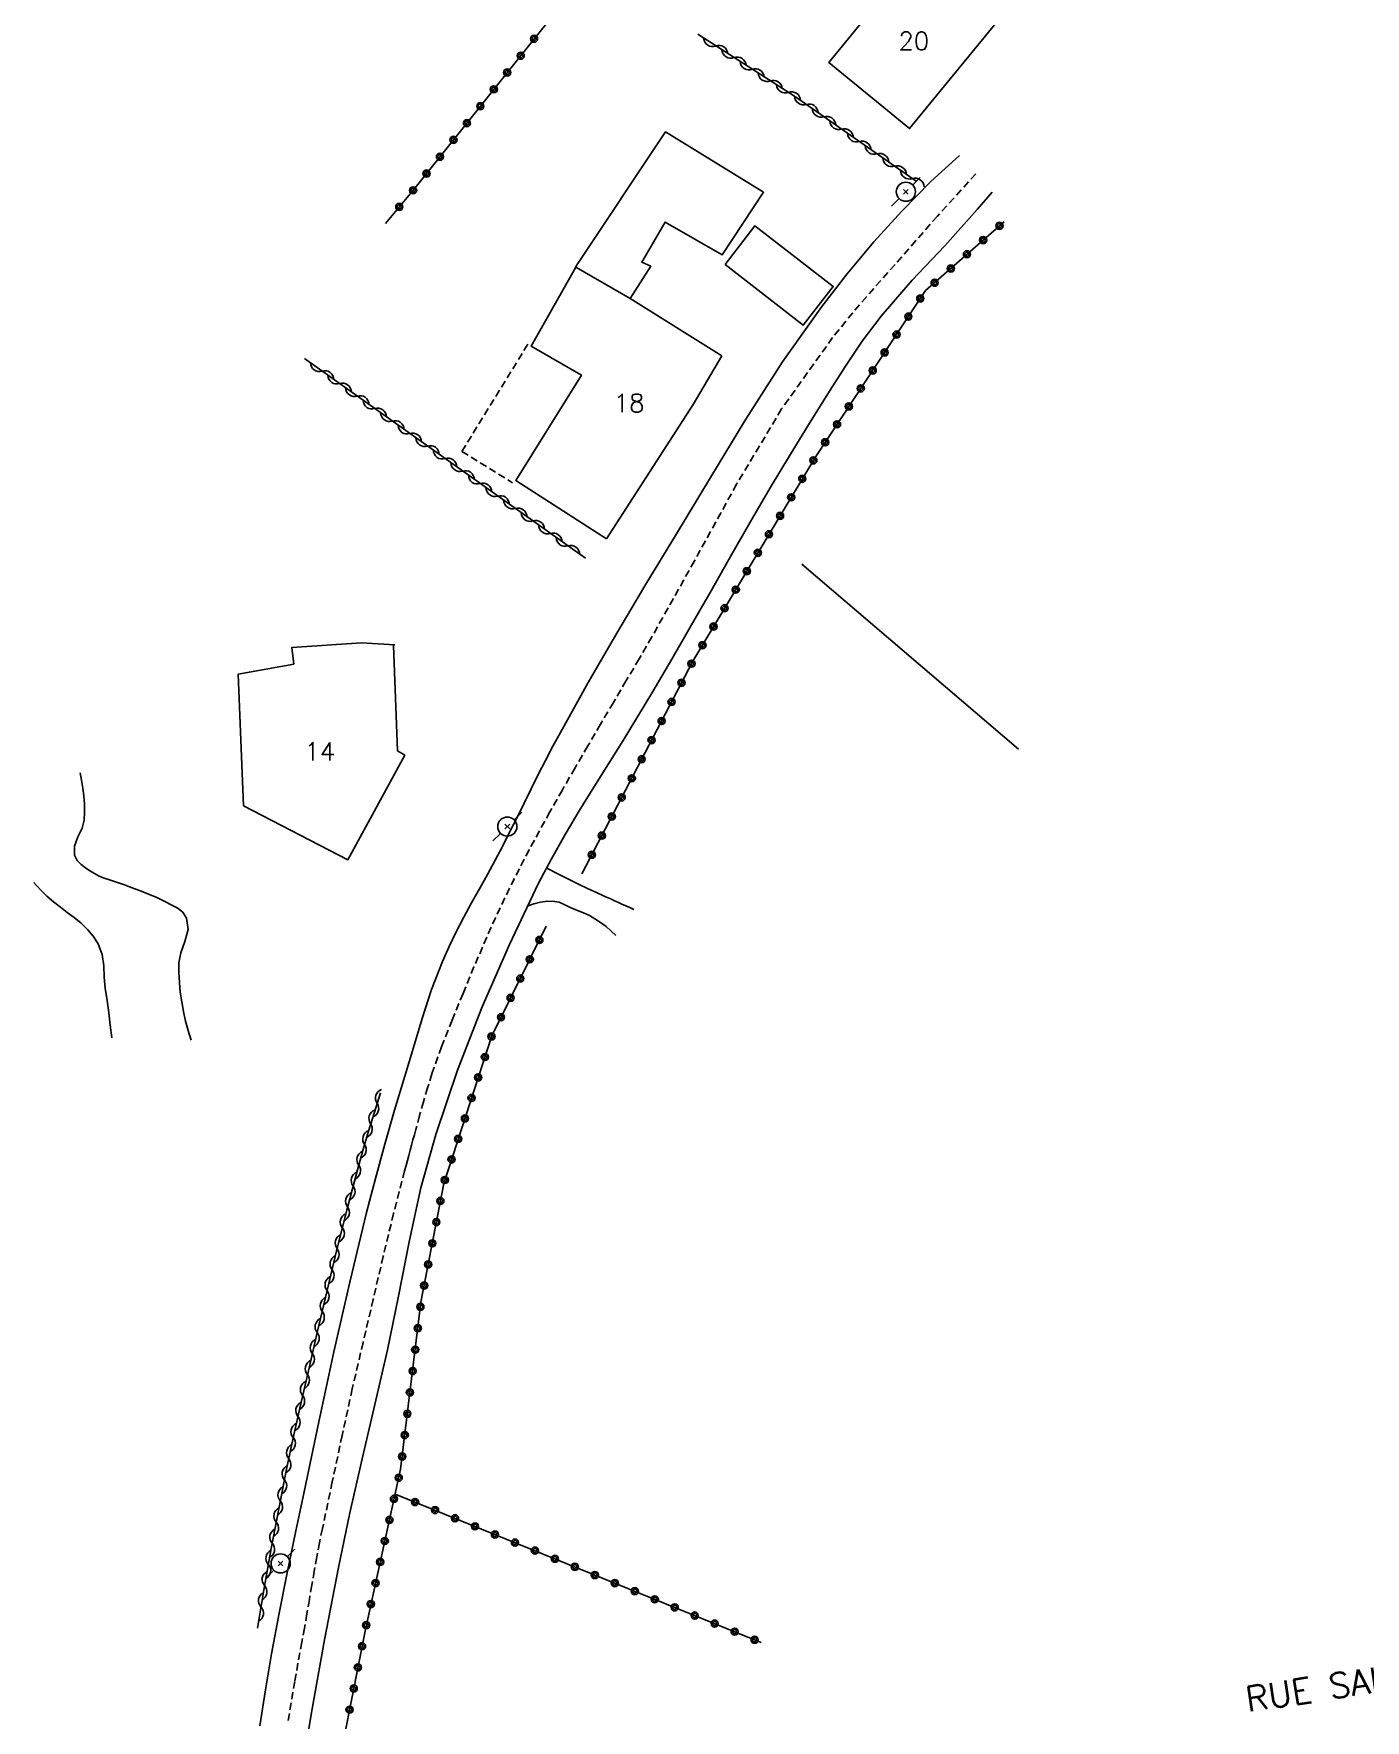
# Model space of a CAD drawing. Header units: millimetres. Extents: x 183000 to 184001, y 152999 to 154000.
# Drawn here: x 183627.9 to 183720.6, y 153331.5 to 153448.9 of the extents above; entities that cross this region are included whole.
import ezdxf
from ezdxf.enums import TextEntityAlignment as Align

# ---------------------------------------------------------------- set-up
doc = ezdxf.new("R2010")
doc.units = ezdxf.units.MM
doc.linetypes.add('DASHED', pattern=[0.75, 0.5, -0.25])
doc.layers.get('0').update_dxf_attribs({"linetype": 'CONTINUOUS'})
for name, color, linetype in [('W0001', 6, 'DASHED'), ('W0008', 7, 'CONTINUOUS'), ('W0071', 7, 'CONTINUOUS'), ('W0101', 7, 'CONTINUOUS'), ('W0104', 1, 'CONTINUOUS'), ('W0112', 1, 'DASHED'), ('W0211', 2, 'CONTINUOUS'), ('W0214', 2, 'CONTINUOUS'), ('W0300', 7, 'CONTINUOUS'), ('W0310', 3, 'CONTINUOUS'), ('W0322', 7, 'CONTINUOUS'), ('W0323', 7, 'CONTINUOUS'), ('W0473', 7, 'CONTINUOUS'), ('W0989', 7, 'CONTINUOUS'), ('W0991', 7, 'CONTINUOUS')]:
    doc.layers.add(name, color=color, linetype=linetype)
doc.styles.get("Standard").update_dxf_attribs({"font": 'romans.shx', "width": 0.85})

# ---------------------------------------------------------------- blocks, each defined once
blk = doc.blocks.new('T473')
for p, q in [((-0.166667, 0.166667), (0.166667, -0.166667)), ((-0.166667, -0.166667), (0.166667, 0.166667)), ((0.500001, 0.500001), (1.000002, 1.000002)), ((-1.000002, -1.000002), (-0.500001, -0.500001))]:
    blk.add_line(p, q)
blk.add_ellipse((0, 0), major_axis=(0.471405, 0.471405), ratio=1, start_param=5.4977871438, end_param=11.780972451)
blk = doc.blocks.new('t310o')
at = {"color": 0, "linetype": 'Continuous'}
for centre, start, end in [((-0.5, 0.38), 216.8699, 323.1304), ((0.5, -0.37), 36.8699, 143.1303)]:
    blk.add_arc(centre, 0.625, start, end, dxfattribs=at)
blk = doc.blocks.new('t323o')
at = {"color": 0, "linetype": 'Continuous'}
for radius in [0.25, 0.15]:
    blk.add_circle((0, 0), radius, dxfattribs=at)
blk = doc.blocks.new('t322o')
at = {"color": 0, "linetype": 'Continuous'}
for radius in [0.25, 0.15]:
    blk.add_circle((0, 0), radius, dxfattribs=at)

msp = doc.modelspace()

# ---------------------------------------------------------------- linework, layer by layer
at = {"layer": 'W0001'}
msp.add_lwpolyline([(183693.49, 153439.13), (183690.82, 153436.18), (183689.33, 153434.48), (183687.88, 153432.81), (183686.39, 153431.15), (183684.93, 153429.46), (183683.53, 153427.73), (183679.98, 153422.76), (183676.85, 153417.52), (183673.91, 153412.18), (183670.95, 153406.89), (183670.07, 153405.37), (183669.17, 153403.85), (183668.28, 153402.33), (183667.38, 153400.82), (183666.49, 153399.3), (183665.6, 153397.78), (183664.72, 153396.25), (183663.85, 153394.72), (183662.41, 153392.08), (183661.04, 153389.4), (183659.76, 153386.68), (183658.57, 153383.92), (183657.81, 153382.07), (183657.04, 153380.22), (183656.31, 153378.36), (183655.64, 153376.47), (183655.34, 153375.51), (183655.06, 153374.54), (183654.78, 153373.57), (183654.52, 153372.6), (183654.42, 153372.24), (183654.32, 153371.88), (183654.23, 153371.52), (183654.13, 153371.16), (183654.03, 153370.8), (183653.94, 153370.44), (183653.84, 153370.09), (183653.74, 153369.73), (183652.97, 153366.75), (183652.25, 153363.76), (183651.55, 153360.77), (183650.85, 153357.78), (183650.1, 153354.55), (183649.39, 153351.31), (183648.71, 153348.07), (183648.02, 153344.83), (183647.82, 153343.84), (183647.63, 153342.85), (183647.45, 153341.87), (183647.28, 153340.88), (183647.11, 153339.88), (183646.94, 153338.89), (183646.77, 153337.9), (183646.59, 153336.92), (183646.09, 153334.18), (183645.63, 153331.43)], dxfattribs=at)
at = {"layer": 'W0008'}
for points in [[(183692.36, 153440.4), (183690.37, 153438.59), (183688.34, 153436.53), (183686.4, 153434.39), (183684.55, 153432.17), (183682.78, 153429.89), (183680.05, 153426.03), (183677.49, 153422.04), (183675.04, 153418), (183672.59, 153413.95), (183670.53, 153410.56), (183668.5, 153407.15), (183666.51, 153403.72), (183664.58, 153400.25), (183664.05, 153399.28), (183663.54, 153398.29), (183663.04, 153397.31), (183662.55, 153396.31), (183662.06, 153395.32), (183661.57, 153394.33), (183661.07, 153393.34), (183660.57, 153392.35), (183660.04, 153391.35), (183659.5, 153390.35), (183658.95, 153389.36), (183658.4, 153388.38), (183657.86, 153387.38), (183657.34, 153386.37), (183656.84, 153385.35), (183656.38, 153384.31), (183655.62, 153382.35), (183654.96, 153380.34), (183654.35, 153378.32), (183653.75, 153376.31), (183653.04, 153373.95), (183652.36, 153371.58), (183651.71, 153369.2), (183651.09, 153366.82), (183649.92, 153361.98), (183648.82, 153357.12), (183647.77, 153352.25), (183646.74, 153347.38), (183646.14, 153344.56), (183645.56, 153341.75), (183645, 153338.93), (183644.47, 153336.1), (183644.05, 153333.6), (183643.66, 153331.09)], [(183646.43, 153326.96), (183647.25, 153332.02), (183648.17, 153337.07), (183649.14, 153342.11), (183649.93, 153345.91), (183650.79, 153349.69), (183651.67, 153353.47), (183652.54, 153357.26), (183653.32, 153361.01), (183654.06, 153364.78), (183654.88, 153368.54), (183655.91, 153372.25), (183657.43, 153376.73), (183659.15, 153381.14), (183661.03, 153385.48), (183663.07, 153389.74), (183663.96, 153391.45), (183664.91, 153393.13), (183665.89, 153394.79), (183666.9, 153396.43), (183667.92, 153398.06), (183668.95, 153399.68), (183669.96, 153401.32), (183670.95, 153402.97), (183672.34, 153405.34), (183673.71, 153407.73), (183675.07, 153410.11), (183676.43, 153412.5), (183677.8, 153414.89), (183679.19, 153417.26), (183680.6, 153419.62), (183682.04, 153421.96), (183683.2, 153423.81), (183684.37, 153425.66), (183685.59, 153427.47), (183686.92, 153429.21), (183689.07, 153431.72), (183691.33, 153434.12), (183693.6, 153436.64), (183694.63, 153437.86)]]:
    msp.add_lwpolyline(points, dxfattribs=at)
at = {"layer": 'W0071'}
for points in [[(183663.63, 153390.8), (183664.41, 153390.4), (183665.19, 153390.01), (183665.98, 153389.62), (183666.78, 153389.24), (183667, 153389.14), (183667.23, 153389.03), (183667.45, 153388.93), (183667.68, 153388.83), (183667.91, 153388.73), (183668.14, 153388.63), (183668.36, 153388.53), (183668.59, 153388.43), (183668.87, 153388.3), (183669.14, 153388.17), (183669.42, 153388.05), (183669.7, 153387.92)], [(183668.45, 153386.1), (183668.11, 153386.42), (183667.76, 153386.73), (183667.38, 153387.01), (183666.99, 153387.27), (183666.6, 153387.49), (183666.19, 153387.68), (183665.78, 153387.85), (183665.37, 153388.02), (183665.08, 153388.16), (183664.8, 153388.3), (183664.49, 153388.42), (183664.18, 153388.48), (183663.69, 153388.5), (183663.2, 153388.44), (183662.73, 153388.32), (183662.28, 153388.15)]]:
    msp.add_lwpolyline(points, dxfattribs=at)
at = {"layer": 'W0101'}
msp.add_lwpolyline([(183695.11, 153449.89), (183688.89, 153442.28), (183683.26, 153446.88), (183689.48, 153454.49), (183695.11, 153449.89)], close=True, dxfattribs=at)
for points in [[(183667.79, 153413.72), (183661.49, 153417.77), (183666.05, 153425.12), (183662.55, 153427.13), (183665.65, 153432.63)], [(183669.45, 153430.45), (183665.65, 153432.63)], [(183669.45, 153430.45), (183675.83, 153426.47)], [(183667.79, 153413.72), (183673.82, 153423.07), (183675.83, 153426.47)], [(183652.96, 153406.29), (183653.25, 153398.96), (183653.75, 153398.67), (183649.8, 153391.38), (183642.52, 153395.14), (183642.16, 153404.31), (183646.03, 153405), (183645.9, 153406.16), (183650.74, 153406.47), (183653.06, 153406.34)]]:
    msp.add_lwpolyline(points, dxfattribs=at)
at = {"layer": 'W0104'}
msp.add_lwpolyline([(183665.65, 153432.63), (183665.71, 153432.74), (183671.9, 153442.04), (183678.72, 153437.85), (183675.85, 153433.5), (183671.87, 153435.77), (183670.24, 153432.98), (183670.87, 153432.69), (183669.45, 153430.45)], dxfattribs=at)
msp.add_lwpolyline([(183676.04, 153432.82), (183681.49, 153428.6), (183683.57, 153431.29), (183678.12, 153435.51), (183676.04, 153432.82)], close=True, dxfattribs=at)
at = {"layer": 'W0112'}
msp.add_lwpolyline([(183662.31, 153427.26), (183657.73, 153419.8), (183661.26, 153417.62)], dxfattribs=at)
at = {"layer": 'W0211'}
msp.add_lwpolyline([(183638.89, 153378.83), (183638.68, 153379.49), (183638.5, 153380.15), (183638.35, 153380.81), (183638.23, 153381.48), (183638.13, 153382.16), (183638.07, 153382.84), (183638.03, 153383.53), (183638.02, 153384.21), (183638.16, 153384.91), (183638.45, 153385.68), (183638.67, 153386.52), (183638.57, 153387.32), (183638.3, 153387.73), (183637.91, 153388.04), (183637.49, 153388.25), (183637.1, 153388.45), (183636.49, 153388.76), (183635.86, 153389.02), (183635.22, 153389.26), (183634.59, 153389.5), (183634.25, 153389.64), (183633.9, 153389.76), (183633.54, 153389.87), (183633.19, 153389.98), (183632.84, 153390.11), (183632.49, 153390.25), (183632.15, 153390.42), (183631.83, 153390.61), (183631.52, 153390.81), (183631.22, 153391.04), (183630.94, 153391.33), (183630.77, 153391.69), (183630.77, 153392.33), (183631, 153392.98), (183631.29, 153393.58), (183631.43, 153394.14), (183631.45, 153394.7), (183631.45, 153395.26), (183631.42, 153395.82), (183631.35, 153396.37), (183631.26, 153396.92), (183631.16, 153397.42)], dxfattribs=at)
at = {"layer": 'W0214'}
msp.add_lwpolyline([(183627.93, 153389.79), (183628.11, 153389.59), (183628.48, 153389.21), (183628.85, 153388.85), (183629.3, 153388.45), (183629.78, 153388.07), (183630.26, 153387.71), (183630.74, 153387.35), (183631.22, 153386.96), (183631.67, 153386.53), (183632.07, 153386.06), (183632.41, 153385.53), (183632.69, 153384.78), (183632.8, 153383.99), (183632.84, 153383.2), (183632.91, 153382.44), (183633.03, 153381.58), (183633.15, 153380.72), (183633.25, 153379.86), (183633.36, 153378.99)], dxfattribs=at)
at = {"layer": 'W0300'}
msp.add_lwpolyline([(183681.39, 153411.95), (183696.46, 153399.07)], dxfattribs=at)
at = {"layer": 'W0310'}
for points in [[(183689.34, 153438.61), (183680.94, 153444.49), (183674.14, 153448.84)], [(183666.32, 153412.37), (183646.78, 153426.27)], [(183643.5, 153337.89), (183643.97, 153340.67), (183644.46, 153343.44), (183644.98, 153346.2), (183645.53, 153348.96), (183646.03, 153351.34), (183646.56, 153353.72), (183647.11, 153356.1), (183647.66, 153358.47), (183648.33, 153361.31), (183649.01, 153364.15), (183649.71, 153366.98), (183650.46, 153369.8), (183650.83, 153371.14), (183651.23, 153372.48), (183651.64, 153373.82), (183652.06, 153375.15)]]:
    msp.add_lwpolyline(points, dxfattribs=at)
at = {"layer": 'W0322'}
for points in [[(183666.08, 153390.4), (183673.8, 153405.21), (183682.36, 153419.46), (183690, 153431), (183695.46, 153435.78)], [(183647.14, 153309.91), (183648.59, 153325.51), (183651.01, 153337.81), (183653.46, 153348.96), (183654.88, 153360.58), (183656.46, 153368.85), (183659.81, 153379.12), (183663.6, 153386.76)]]:
    msp.add_lwpolyline(points, dxfattribs=at)
at = {"layer": 'W0323'}
for points in [[(183652.4, 153435.68), (183654.38, 153438.03), (183666.05, 153452.66), (183665.39, 153453.09)], [(183653.08, 153347.23), (183677.01, 153337.52), (183678.55, 153336.89)]]:
    msp.add_lwpolyline(points, dxfattribs=at)

# ---------------------------------------------------------------- block references
at = {"layer": 'W0310'}
for p, rotation in [((183675.4, 153448.03), 147.4002163915006), ((183676.67, 153447.22), 147.4002163915006), ((183677.93, 153446.41), 147.4002163915006), ((183679.19, 153445.6), 147.4002163915006), ((183680.46, 153444.8), 147.4002163915006), ((183681.7, 153443.96), 145.0447108244855), ((183682.93, 153443.1), 145.0447108244855), ((183684.16, 153442.24), 145.0447108244855), ((183685.39, 153441.38), 145.0447108244855), ((183686.62, 153440.52), 145.0447108244855), ((183687.85, 153439.66), 145.0447108244855), ((183689.08, 153438.8), 145.0447108244855), ((183648, 153425.4), 144.5792288773684), ((183649.22, 153424.53), 144.5792288773684), ((183650.45, 153423.66), 144.5792288773684), ((183651.67, 153422.79), 144.5792288773684), ((183652.89, 153421.92), 144.5792288773684), ((183654.11, 153421.05), 144.5792288773684), ((183655.34, 153420.18), 144.5792288773684), ((183656.56, 153419.31), 144.5792288773684), ((183657.78, 153418.44), 144.5792288773684), ((183659, 153417.57), 144.5792288773684), ((183660.22, 153416.7), 144.5792288773684), ((183661.45, 153415.84), 144.5792288773684), ((183662.67, 153414.97), 144.5792288773684), ((183663.89, 153414.1), 144.5792288773684), ((183665.11, 153413.23), 144.5792288773684), ((183651.83, 153374.43), 72.19646946956284), ((183651.38, 153373), 72.91576230134363), ((183650.95, 153371.56), 73.6350542182038), ((183650.55, 153370.12), 74.35434522095713), ((183650.16, 153368.67), 75.21429637189514), ((183649.77, 153367.22), 75.21429637189514), ((183649.41, 153365.76), 76.0711864377224), ((183649.05, 153364.31), 76.0711864377224), ((183648.7, 153362.85), 76.58108447569788), ((183648.35, 153361.39), 76.58108447569788), ((183648.01, 153359.93), 76.74388146741785), ((183647.66, 153358.47), 76.74388146741785), ((183647.32, 153357.01), 76.81489719661958), ((183646.98, 153355.55), 77.02857890910421), ((183646.64, 153354.09), 77.02857890910421), ((183646.32, 153352.62), 77.46098751782057), ((183645.99, 153351.16), 78.11208630158714), ((183645.68, 153349.69), 78.11208630158714), ((183645.38, 153348.22), 78.76511801457623), ((183645.09, 153346.75), 78.76511801457623), ((183644.81, 153345.28), 79.32950277009363), ((183644.53, 153343.8), 79.32950277009363), ((183644.26, 153342.33), 79.89388749149784), ((183644, 153340.85), 79.89388749149784), ((183643.75, 153339.37), 80.45827217755031)]:
    msp.add_blockref('t310o', p, dxfattribs=dict(at, rotation=rotation))
at = {"layer": 'W0322'}
for p, rotation in [((183694.01, 153434.52), 41.23342700128219), ((183695.14, 153435.51), 41.23342700128219), ((183692.88, 153433.53), 41.23342700128219), ((183691.76, 153432.54), 41.23342700128219), ((183690.63, 153431.55), 41.23342700128219), ((183689.63, 153430.45), 56.49198656045904), ((183688.8, 153429.19), 56.49198656045904), ((183687.98, 153427.94), 56.49198656045904), ((183687.15, 153426.69), 56.49198656045904), ((183686.32, 153425.44), 56.49198656045904), ((183685.49, 153424.19), 56.49198656045904), ((183684.66, 153422.94), 56.49198656045904), ((183683.84, 153421.69), 56.49198656045904), ((183683.01, 153420.44), 56.49198656045904), ((183682.19, 153419.18), 59.00565402655987), ((183681.42, 153417.9), 59.00565402655987), ((183680.65, 153416.61), 59.00565402655987), ((183679.87, 153415.32), 59.00565402655987), ((183679.1, 153414.04), 59.00565402655987), ((183678.33, 153412.75), 59.00565402655987), ((183677.56, 153411.47), 59.00565402655987), ((183676.79, 153410.18), 59.00565402655987), ((183676.01, 153408.89), 59.00565402655987), ((183675.24, 153407.61), 59.00565402655987), ((183674.47, 153406.32), 59.00565402655987), ((183673.71, 153405.03), 62.46516257317565), ((183673.01, 153403.7), 62.46516257317565), ((183672.32, 153402.37), 62.46516257317565), ((183671.63, 153401.04), 62.46516257317565), ((183670.93, 153399.71), 62.46516257317565), ((183670.24, 153398.38), 62.46516257317565), ((183669.55, 153397.05), 62.46516257317565), ((183668.85, 153395.72), 62.46516257317565), ((183668.16, 153394.39), 62.46516257317565), ((183667.47, 153393.06), 62.46516257317565), ((183666.77, 153391.73), 62.46516257317565), ((183663.12, 153385.8), 63.59377571394468), ((183662.45, 153384.45), 63.59377571394468), ((183661.79, 153383.11), 63.59377571394468), ((183661.12, 153381.77), 63.59377571394468), ((183660.45, 153380.42), 63.59377571394468), ((183659.79, 153379.08), 71.96317448197217), ((183659.33, 153377.65), 71.96317448197217), ((183658.86, 153376.23), 71.96317448197217), ((183658.4, 153374.8), 71.96317448197217), ((183657.94, 153373.37), 71.96317448197217), ((183657.47, 153371.95), 71.96317448197217), ((183657.01, 153370.52), 71.96317448197217), ((183656.54, 153369.09), 71.96317448197217), ((183656.23, 153367.63), 79.1827131674069), ((183655.95, 153366.16), 79.1827131674069), ((183655.67, 153364.68), 79.1827131674069), ((183655.38, 153363.21), 79.1827131674069), ((183655.1, 153361.74), 79.1827131674069), ((183654.84, 153360.26), 83.01949399412787), ((183654.66, 153358.77), 83.01949399412787), ((183654.48, 153357.28), 83.01949399412787), ((183654.3, 153355.79), 83.01949399412787), ((183654.11, 153354.3), 83.01949399412787), ((183653.93, 153352.81), 83.01949399412787), ((183653.75, 153351.33), 83.01949399412787), ((183653.57, 153349.84), 83.01949399412787), ((183653.33, 153348.36), 77.60088037433984), ((183653, 153346.89), 77.60088037433984), ((183652.68, 153345.43), 77.60088037433984), ((183652.36, 153343.96), 77.60088037433984), ((183652.04, 153342.5), 77.60088037433984), ((183651.72, 153341.03), 77.60088037433984), ((183651.39, 153339.57), 77.60088037433984), ((183651.07, 153338.1), 77.60088037433984), ((183650.78, 153336.63), 78.85587063317742), ((183650.49, 153335.16), 78.85587063317742), ((183650.2, 153333.69), 78.85587063317742), ((183649.91, 153332.22), 78.85587063317742)]:
    msp.add_blockref('t322o', p, dxfattribs=dict(at, rotation=rotation))
at = {"layer": 'W0323'}
for p, rotation in [((183662.75, 153448.53), 51.4037447124154), ((183661.82, 153447.35), 51.4037447124154), ((183660.88, 153446.18), 51.4037447124154), ((183659.95, 153445.01), 51.4037447124154), ((183658.08, 153442.66), 51.4037447124154), ((183659.01, 153443.84), 51.4037447124154), ((183657.14, 153441.49), 51.4037447124154), ((183656.2, 153440.32), 51.4037447124154), ((183655.27, 153439.15), 51.4037447124154), ((183654.33, 153437.98), 50.04299929146863), ((183653.37, 153436.83), 50.04299929146863), ((183654.47, 153346.67), 337.9154650172903), ((183655.86, 153346.11), 337.9154650172903), ((183657.25, 153345.54), 337.9154650172903), ((183658.64, 153344.98), 337.9154650172903), ((183660.03, 153344.41), 337.9154650172903), ((183661.42, 153343.85), 337.9154650172903), ((183662.81, 153343.29), 337.9154650172903), ((183664.2, 153342.72), 337.9154650172903), ((183665.59, 153342.16), 337.9154650172903), ((183666.98, 153341.59), 337.9154650172903), ((183668.37, 153341.03), 337.9154650172903), ((183669.76, 153340.47), 337.9154650172903), ((183671.15, 153339.9), 337.9154650172903), ((183672.54, 153339.34), 337.9154650172903), ((183673.93, 153338.77), 337.9154650172903), ((183675.32, 153338.21), 337.9154650172903), ((183676.71, 153337.65), 337.9154650172903), ((183678.1, 153337.08), 337.496380248141)]:
    msp.add_blockref('t323o', p, dxfattribs=dict(at, rotation=rotation))
at = {"layer": 'W0473'}
for p in [(183688.63, 153437.88), (183660.89, 153393.69), (183645.11, 153342.4)]:
    msp.add_blockref('T473', p, dxfattribs=at)

# ---------------------------------------------------------------- texts
at = {"layer": 'W0989'}
msp.add_text('RUE SAINT-PIERRE  ', height=1.75, rotation=8.6574, dxfattribs=at).set_placement((183724.48, 153334.79), align=Align.MIDDLE_CENTER)
at = {"layer": 'W0991'}
for s, p in [('20', (183689.18, 153448.38)), ('18', (183669.36, 153423.17)), ('14', (183647.84, 153398.92))]:
    msp.add_text(s, height=1.25, dxfattribs=at).set_placement(p, align=Align.MIDDLE_CENTER)

doc.saveas('drawing.dxf')
